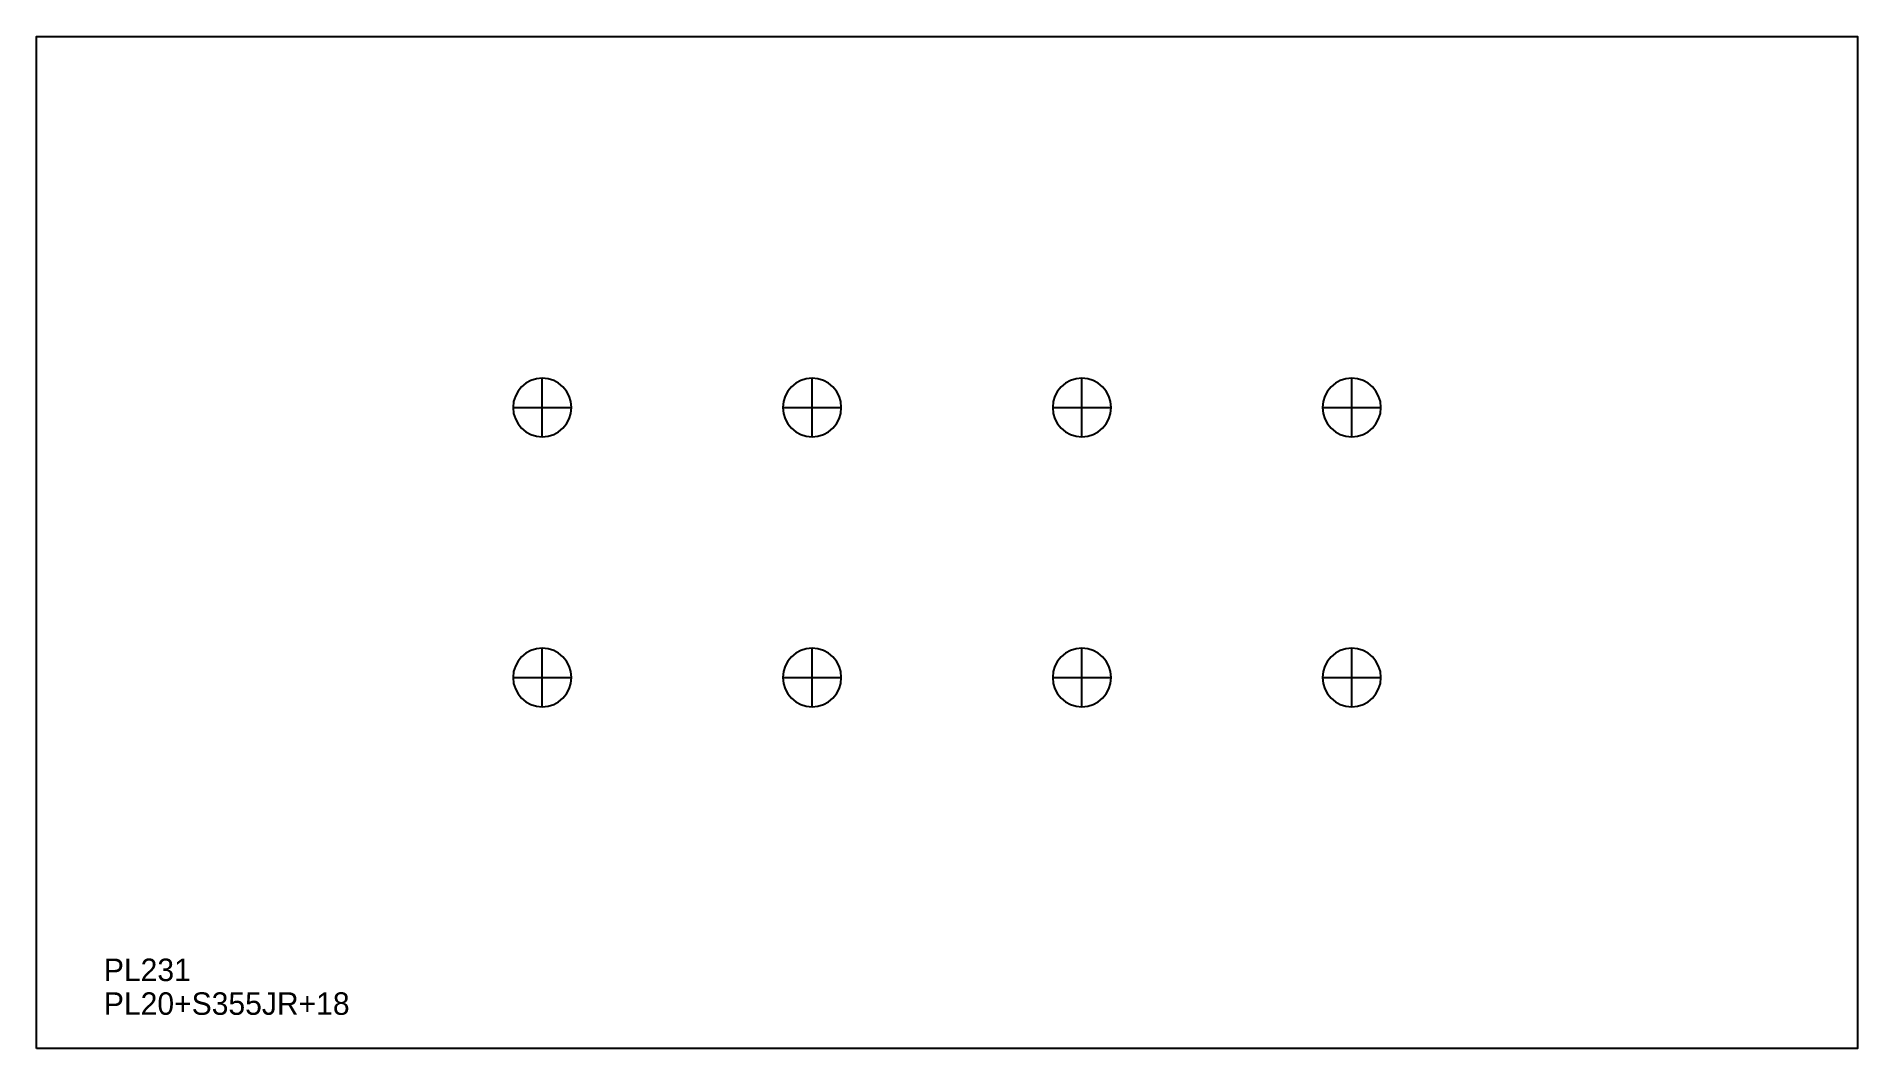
# Model space of a CAD drawing. Extents: x 0 to 810, y 0 to 450.
import ezdxf

# ---------------------------------------------------------------- set-up
doc = ezdxf.new("R2010")
doc.units = 0
for name, color, linetype in [('27', 7, 'CONTINUOUS'), ('CUT', 7, 'CONTINUOUS'), ('SCRIBE', 3, 'CONTINUOUS'), ('TEXT', 7, 'CONTINUOUS')]:
    doc.layers.add(name, color=color, linetype=linetype)

msp = doc.modelspace()

# ---------------------------------------------------------------- linework, layer by layer
at = {"layer": '27', "color": 7, "linetype": 'CONTINUOUS'}
for p, q in [((225, 272), (225, 298)), ((345, 272), (345, 298)), ((465, 272), (465, 298)), ((585, 272), (585, 298)), ((212, 285), (238, 285)), ((332, 285), (358, 285)), ((452, 285), (478, 285)), ((572, 285), (598, 285)), ((225, 152), (225, 178)), ((345, 152), (345, 178)), ((465, 152), (465, 178)), ((585, 152), (585, 178)), ((212, 165), (238, 165)), ((332, 165), (358, 165)), ((452, 165), (478, 165)), ((572, 165), (598, 165))]:
    msp.add_line(p, q, dxfattribs=at)
for points in [[(225, 298, 1), (225, 272, 1)], [(345, 298, 1), (345, 272, 1)], [(465, 298, 1), (465, 272, 1)], [(585, 298, 1), (585, 272, 1)], [(225, 178, 1), (225, 152, 1)], [(345, 178, 1), (345, 152, 1)], [(465, 178, 1), (465, 152, 1)], [(585, 178, 1), (585, 152, 1)]]:
    msp.add_lwpolyline(points, format="xyb", close=True, dxfattribs=at)
at = {"layer": 'CUT', "color": 7, "linetype": 'CONTINUOUS'}
msp.add_lwpolyline([(0, 0), (0, 450), (810, 450), (810, 0)], close=True, dxfattribs=at)

# ---------------------------------------------------------------- texts
at = {"layer": 'SCRIBE', "color": 3}
msp.add_text('PL231', height=10, dxfattribs=at).set_placement((30, 30))
at = {"layer": 'TEXT', "color": 7}
msp.add_text('PL20+S355JR+18', height=10, dxfattribs=at).set_placement((30, 15))

doc.saveas('drawing.dxf')
